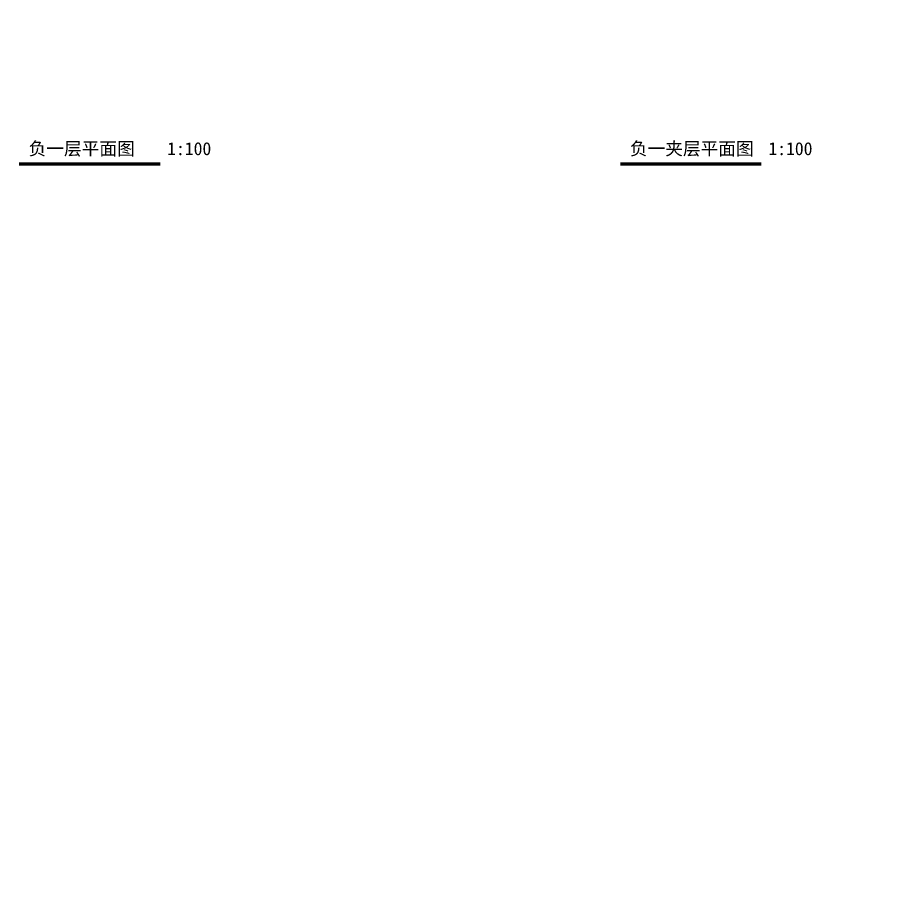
# Model space of a CAD drawing. Extents: x 160245 to 405305, y -111140 to 232735.
# Drawn here: x 262538 to 280173, y 24245 to 41823 of the extents above; entities that cross this region are included whole.
import ezdxf

# ---------------------------------------------------------------- set-up
doc = ezdxf.new("R2010")
doc.units = 0
doc.header["$LTSCALE"] = 10
doc.header["$MEASUREMENT"] = 0
doc.layers.get('Defpoints').update_dxf_attribs({"color": 229})
for name, color, linetype in [('DIM_SYMB', 3, 'Continuous'), ('P-New Wall Size 隔墙尺寸', 8, 'Continuous'), ('PUB_TEXT', 30, 'Continuous')]:
    doc.layers.add(name, color=color, linetype=linetype)
doc.styles.add('PDC DIM', font='PMingLiU-ExtB.ttf', dxfattribs={"width": 0.85})
doc.styles.add('黑体', font='simhei.ttf')
doc.dimstyles.new('PDC-A2', dxfattribs={"dimscale": 0, "dimtxt": 2.5, "dimasz": 1, "dimexe": 1, "dimexo": 1, "dimgap": 0.7, "dimtad": 1, "dimdec": 0, "dimtxsty": 'PDC DIM', "dimblk": 'ARCHTICK', "dimcen": 1, "dimdle": 1, "dimclrd": 8, "dimclre": 8, "dimclrt": 9, "dimadec": 0, "dimazin": 0, "dimtfac": 1, "dimtdec": 0, "dimtix": 1, "dimtmove": 2, "dimatfit": 3, "dimldrblk": 'PDC A2 T R', "dimfxl": 10, "dimfxlon": 1, "dimarcsym": 0})

# ---------------------------------------------------------------- blocks, each defined once
blk = doc.blocks.new('_ArchTick')
at = {"color": 0, "linetype": 'ByBlock', "const_width": 0.4}
blk.add_lwpolyline([(-0.5, -0.5), (0.5, 0.5)], dxfattribs=at)
blk = doc.blocks.new('*D2157')
at = {"layer": 'Defpoints', "color": 0, "transparency": 16777216}
for p in [(279213, 50509), (280113, 0), (279213, -357)]:
    blk.add_point(p, dxfattribs=at)
at = {"layer": 'P-New Wall Size 隔墙尺寸', "color": 8, "lineweight": -2, "transparency": 16777216}
for p, q in [((279213, 243), (279213, -417)), ((280113, -60), (280113, -417)), ((280173, -357), (279153, -357))]:
    blk.add_line(p, q, dxfattribs=at)
at = {"layer": 'P-New Wall Size 隔墙尺寸', "color": 8, "lineweight": -2, "transparency": 16777216, "xscale": 59.99999999999999, "yscale": 59.99999999999999, "zscale": 59.99999999999999, "rotation": 180}
blk.add_blockref('_ArchTick', (279213, -357), dxfattribs=at)
at = {"layer": 'P-New Wall Size 隔墙尺寸', "color": 8, "lineweight": -2, "transparency": 16777216, "xscale": 59.99999999999999, "yscale": 59.99999999999999, "zscale": 59.99999999999999}
blk.add_blockref('_ArchTick', (280113, -357), dxfattribs=at)
at = {"layer": 'P-New Wall Size 隔墙尺寸', "color": 9, "transparency": 16777216, "insert": (279663, -230), "char_height": 150, "attachment_point": 5, "style": 'PDC DIM'}
blk.add_mtext('900', dxfattribs=at)
blk = doc.blocks.new('PDC A2 T R')
at = {"color": 0, "linetype": 'ByBlock'}
blk.add_line((0, 0), (-2, 0), dxfattribs=at)
for points in [[(-2.15, 0.89), (-1.49, 1.35), (-0.6, 0), (0, 0)], [(-2.15, -0.89), (-1.49, -1.35), (-0.6, 0), (0, 0)]]:
    blk.add_solid(points, dxfattribs=at)

msp = doc.modelspace()

# ---------------------------------------------------------------- linework, layer by layer
at = {"layer": 'DIM_SYMB', "const_width": 70}
for points in [[(262572.9, 38851.2), (265432.7, 38851.2)], [(274756.9, 38851.2), (277616.7, 38851.2)]]:
    msp.add_lwpolyline(points, dxfattribs=at)

# ---------------------------------------------------------------- texts
at = {"layer": 'PUB_TEXT', "style": '黑体'}
for s, p in [('负一层平面图', (262765, 39032.5)), ('负一夹层平面图', (274949.1, 39032.5)), ('1:100', (265572.7, 39031.1)), ('1:100', (277756.7, 39031.1))]:
    msp.add_text(s, height=262.87, dxfattribs=at).set_placement(p)

# ---------------------------------------------------------------- dimensions: what is measured, and where the dimension line sits
at = {"layer": 'P-New Wall Size 隔墙尺寸'}
dim = msp.add_linear_dim(base=(279212.8, -356.6), p1=(280112.8, 0), p2=(279212.8, 50509.4), dimstyle='PDC-A2', override={"dimscale": 60}, dxfattribs=at)
dim.commit()
dim.dimension.update_dxf_attribs({"geometry": '*D2157', "text_midpoint": (279662.8, -230.1)})

doc.saveas('drawing.dxf')
